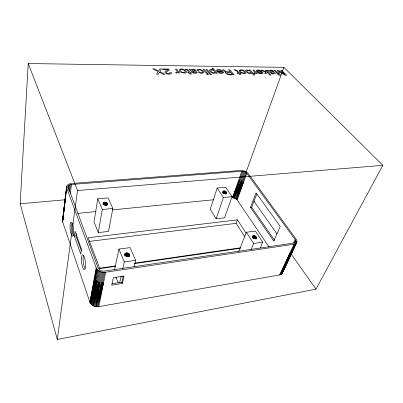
<?xml version="1.0" encoding="UTF-8"?>
<svg xmlns="http://www.w3.org/2000/svg" width="403" height="403" viewBox="0 0 403 403"><rect width="100%" height="100%" fill="white"/><g stroke="black" fill="none" stroke-linecap="round" stroke-linejoin="round"><path stroke-width="0.6" d="M256.646 237.891C252.53 230.712 250.107 241.634 256.646 237.891L256.177 239.019M291.052 252.913L281.309 274.287L291.994 252.258L282.07 273.491L296.865 242.294L296.749 240.072L248.253 173.607C246.495 171.441 243.583 170.368 240.833 170.484L71.689 183.471C69.447 183.572 66.309 184.881 66.606 187.586L62.52 221.524L89.919 302.24C91.229 305.706 95.395 307.227 98.851 306.623L280.221 274.826L282.07 273.491L292.331 251.84M20.15 203.762L28.22 63.543L283.878 67.351L382.85 165.326L315.972 289.142L57.281 339.457L20.15 203.762L65.236 199.757M282.488 271.934L282.307 273.012L292.699 250.852L285.445 265.829M226.748 192.639C222.088 196.941 221.705 186.826 226.748 192.639L226.34 193.828M63.049 217.419L62.767 219.877L63.064 219.368M66.656 186.493L62.52 221.524L65.367 197.062M63.437 214.325L63.216 216.179L65.447 196.518L62.495 220.96L62.576 220.411M63.583 213.096L64.253 207.55M64.399 206.316L64.697 203.847M64.848 202.618L65.069 200.77M65.215 199.535L65.513 197.067M65.664 195.838L65.885 193.989M66.037 192.755L66.258 190.906M66.404 189.672L66.853 185.974M62.656 222.088L66.606 187.586M67.931 188.06C67.669 185.954 69.502 184.458 71.487 184.458L241.835 171.25L243.689 171.436L245.498 172.202L246.787 173.335L295.127 239.543L295.747 241.11L295.107 242.949M68.047 187.899L68.263 186.131M68.303 189.032L68.737 185.501M68.772 190.614L69.472 184.992M69.548 191.506L70.409 184.634M70.303 193.808L71.487 184.458M62.52 221.524L65.538 198.17M63.246 216.22L63.483 214.391M63.644 213.172L63.881 211.343M64.117 209.515L64.279 208.296M57.281 339.457L77.532 190.538L28.22 63.543M74.389 236.077L75.074 231.181L81.507 249.225L80.751 254.137L74.389 236.077L76.031 235.886L76.379 233.438M98.77 281.979L93.325 305.842L97.047 281.153L91.813 304.87L98.196 270.373L96.171 267.723L66.752 188.136M101.672 282.558L96.025 306.663L99.712 282.266L94.181 306.204L100.71 271.743L98.196 270.373M97.803 198.815L93.99 221.801L98.267 232.612L108.493 231.413L112.84 208.487L108.17 197.878L97.803 198.815L102.302 209.535L98.267 232.612M102.926 204.558L103.239 202.754C104.815 201.162 108.664 202.704 107.334 205.187M103.244 204.291L103.561 202.477M103.566 204.694L103.994 202.271M103.974 205.157L104.503 202.15M104.523 205.147L105.062 202.125M105.097 205.192L105.631 202.19M105.641 205.369L106.18 202.346M106.13 205.606L106.674 202.583M106.644 205.298L107.077 202.885M107.047 205.046L107.369 203.233M107.314 204.815L107.536 203.606M96.171 267.723L89.919 302.24L94.64 278.695M96.503 268.443L90.227 302.955L95.083 279.385M96.957 269.128L90.65 303.64L95.642 280.03M97.526 269.778L91.179 304.285L96.297 280.624M92.529 305.393L98.962 270.902M93.325 305.842L99.803 271.365M95.088 306.481L101.667 272.03L100.71 271.743M96.025 306.663L102.654 272.226L105.631 272.237L294.084 244.183L295.867 243.533L296.865 242.294M103.657 272.327L96.972 306.748L102.654 282.553M104.654 272.332L97.919 306.733L103.616 282.453M98.851 306.623L105.631 272.237M114.533 269.929L118.915 249.094L130.053 247.623L135.63 260.308L134.023 267.013M124.708 254.903L124.98 253.683C126.587 251.679 130.92 253.583 129.413 256.248M124.769 255.789L125.313 253.336M125.086 256.142L125.766 253.074M119.656 282.79L121.157 276.04M122.799 268.675L124.3 261.925L118.915 249.094M125.63 255.955L126.31 252.908M126.089 256.535L126.91 252.857M126.708 256.57L127.529 252.918M127.303 256.766L128.129 253.089M122.316 283.495L124.008 276.045L113.349 277.687L111.767 285.183L122.316 283.495L121.807 282.236L123.232 275.929M127.978 256.424L128.673 253.361M128.431 256.776L129.126 253.709M128.9 256.575L129.459 254.122M129.232 256.409L129.655 254.57M129.695 255.023C129.116 257.734 123.746 256.333 124.98 253.683M245.498 172.202L235.941 198.78L241.468 180.594L234.203 198.029L239.594 180.111L232.41 197.873L235.11 198.341L237.166 199.923L269.048 247.054M243.588 182.176L236.642 199.319L242.319 181.033M217.197 188.025L210.23 209.238L216.139 218.829L224.567 217.842L232.042 196.674L225.72 187.254L217.197 188.025L223.413 197.525L216.139 218.829M222.647 192.473L223.05 191.284M222.758 192.891L223.363 191.103M222.98 193.314L223.766 191.002M223.423 193.359L224.229 190.982M223.937 193.354L224.723 191.042M224.411 193.561L225.222 191.183M224.879 193.772L225.69 191.395M225.287 194.039L226.098 191.667M225.816 193.757L226.426 191.974M226.239 193.495L226.647 192.307M107.556 203.978C106.896 206.165 102.14 205.036 103.239 202.754M232.41 197.873L241.835 171.25M233.282 197.868L242.737 171.265M234.203 198.029L243.689 171.436M235.11 198.341L244.631 171.759M246.067 172.277L283.878 67.351M236.642 199.319L246.233 172.741M237.166 199.923L246.787 173.335M244.898 236.934L236.108 223.343L237.412 219.842L88.186 237.75L99.783 268.665L115.323 266.408M250.459 207.414L256.051 192.866L280.211 226.39L273.758 241.11L250.459 207.414L251.653 207.278L274.65 240.42M251.653 207.278L256.817 193.908M238.793 251.477L246.334 232.274L255.331 231.09L262.756 242.148L260.308 247.946M252.152 237.145L252.61 236.012M252.248 237.488L252.933 235.79M252.444 237.901L253.351 235.654M252.928 237.876L253.845 235.614M253.235 238.48L254.374 235.669M253.764 238.652L254.913 235.826M254.273 238.888L255.426 236.062M254.958 238.631L255.885 236.37M255.326 238.994L256.253 236.732M251.084 249.694L253.643 243.452L246.334 232.274M255.814 238.818L256.51 237.12M256.182 238.647L256.646 237.513M289.797 253.28L280.221 274.826L294.749 244.037M290.457 253.134L280.805 274.594L295.349 243.82M293.53 242.944L295.127 239.543M294.24 243.17L295.57 240.334M279.576 274.982L294.084 244.183M294.946 242.813L295.747 241.11M281.309 274.287L295.867 243.533M284.065 268.605L282.75 271.375L284.1 268.605M285.636 265.275L286.165 264.166M289.052 258.066L290.628 254.741M293.263 249.17L293.797 248.036M295.943 243.503L297.016 241.236M281.732 273.919L296.996 241.785M295.646 241.815L294.633 242.828L293.792 243.069L104.503 271.048C102.09 271.355 99.244 270.398 98.206 268.04L68.082 186.836M111.898 283.808L121.807 282.236M99.209 268.267L115.379 265.92M134.662 263.124L240.41 247.79M134.597 263.602L240.299 248.238M124.3 261.925L135.63 260.308M253.643 243.452L262.756 242.148M89.436 241.377L236.108 223.343M77.724 213.373L95.884 211.555M112.165 209.923L213.62 199.752M102.302 209.535L112.84 208.487M223.413 197.525L232.042 196.674M77.532 190.538L382.85 165.326M101.667 272.03L102.654 272.226M253.754 200.981L276.906 233.785M291.011 253.774L315.972 289.142M237.412 219.842L246.006 232.999M115.868 277.057L118.18 282.906M76.031 235.886L81.401 251.009M73.628 235.71A7.027 1.713 84.3 0 1 71.855 229.806A7.027 1.713 84.3 0 1 72.066 222.93M84.902 268.333A7.466 1.904 83.4 0 1 83.502 255.557M186.377 71.905L186.221 72.57A3.194 1.411 14.3 0 1 184.947 73.094C173.804 72.333 181.582 64.853 186.377 71.905M255.018 72.475C255.164 73.588 252.681 72.54 254.303 73.699C255.341 74.142 255.734 72.354 256.263 73.653L257.25 73.658L253.905 70.067L252.872 70.057L255.018 72.475M215.126 72.177L214.925 72.661C213.298 73.19 211.172 72.187 210.683 70.525L210.739 70.318C212.23 69.321 214.557 70.596 215.126 72.177M209.489 70.031C209.777 72.58 213.822 74.308 215.847 72.782L216.26 73.281L217.338 73.286L213.026 68.122L211.923 68.107L213.489 69.986L211.132 69.427L209.489 70.031M168.011 69.633L167.975 69.991C160.933 71.749 167.698 75.552 171.204 73.799L171.406 72.978L171.084 72.364L169.864 72.354L170.006 73.326L168.781 73.603L167.245 73.321L166.222 72.59L166.278 71.905L169.134 70.424L168.902 69.039L162.359 68.958L162.792 69.573L168.011 69.633M275.214 73.296L275.042 73.648C271.531 75.2 269.562 71.472 267.134 70.213L268.272 70.218L269.219 70.711C270.423 69.568 273.718 70.238 273.904 71.971C267.829 71.82 273.753 74.726 273.929 72.731L274.866 72.742L275.214 73.296M63.064 217.408L62.767 219.877L63.085 217.439M261.839 72.621C261.325 74.011 258.978 72.923 258.192 72.167L261.577 72.202L261.839 72.621M245.77 70.414C246.077 72.862 250.006 74.57 252.001 73.175L253.673 74.993L254.691 74.998L250.102 70.021L249.145 70.011L249.563 70.47L246.666 69.9L245.77 70.414M226.834 72.752C227.488 74.923 230.833 73.971 232.4 74.223L230.889 72.485L226.834 72.752M196.07 72.218C192.906 73.386 190.674 71.311 196.286 70.993C195.833 69.059 192.523 68.717 191.113 69.8L190.161 69.276L188.861 69.261C191.198 70.837 193.42 74.938 197.208 72.782L197.037 71.971L195.969 71.961L196.07 72.218M239.14 70.323C239.372 72.822 242.702 73.774 244.878 73.623A3.033 1.274 16.8 0 0 245.931 73.124C245.704 70.414 241.271 68.918 239.14 70.323M202.583 72.127L202.316 72.565L201.505 72.706L199.233 71.88L198.125 71.865C199.49 73.18 202.528 74.087 203.853 72.439C203.278 69.88 199.888 68.893 197.566 69.472A2.609 1.133 15 0 0 197.017 70.051L197.198 70.696L198.306 70.706L198.357 70.057L199.732 69.86A1.567 0.68 15.1 0 1 200.936 70.233L202.125 71.185L202.583 72.127M262.973 72.968L262.902 73.255C260.988 74.56 258.111 73.26 256.686 71.679L261.159 71.724C260.479 70.888 257.618 69.648 257.336 71.215L256.328 71.205L256.318 70.379C258.59 69.361 262.061 70.58 262.973 72.968M222.305 72.233L221.836 72.807L220.688 72.847L218.451 71.759L222.083 71.794L222.305 72.233M240.319 70.545L240.787 71.759L241.815 72.595L244.238 73.089A1.683 0.705 16.8 0 0 244.833 72.696C244.389 70.948 241.966 69.795 240.319 70.545M272.821 71.507L270.554 72.046C268.423 70.53 272.363 70.097 272.821 71.507M177.275 71.704L176.751 72.268L175.612 72.318L176.121 73.008L177.134 72.963L177.884 72.288L178.383 72.958L179.506 72.968L176.65 69.135L175.476 69.12L177.275 71.704M223.479 72.59C221.852 74.484 218.255 72.998 216.9 71.25L221.695 71.301L219.267 70.072L217.877 70.213L217.66 70.772L216.577 70.762L216.683 69.91C218.995 68.883 222.758 69.986 223.479 72.59M251.301 72.676C245.195 74.661 246.228 66.278 251.301 72.676M180.514 69.855L180.408 70.062C180.594 71.865 182.72 72.736 184.347 72.535A1.773 0.781 14.3 0 0 185.088 72.122L185.073 71.628C184.337 70.011 182.136 69.125 180.514 69.855M159.341 72.192L158.238 74.238L156.616 74.228L158.157 71.618L152.752 68.842L154.43 68.863L158.636 71.084L159.85 68.928L161.462 68.948L159.835 71.638L165.023 74.293L163.336 74.278L159.341 72.192M195.032 70.656L192.281 71.225L191.727 70.213L193.727 69.784L195.032 70.656M225.745 72.384L225.609 72.973C227.463 75.663 231.443 74.51 234.118 74.822L229.71 69.774L228.521 69.759L230.395 71.91L226.148 71.674L223.856 69.704C220.763 68.903 224.874 72.041 226.098 72.182L225.745 72.384M267.174 72.243L266.02 73.739L264.716 73.729L265.758 72.404L261.199 70.157L262.494 70.172L266.081 71.981L266.494 71.532L265.219 70.203L266.192 70.213L270.887 75.109L269.909 75.099L267.174 72.243M234.793 69.795L234.45 69.83C235.82 70.585 237.438 71.129 238.249 72.988L237.231 72.978L237.679 73.487L238.697 73.497L239.609 74.525L240.692 74.535L239.775 73.507L240.636 73.512L240.188 73.008L239.327 72.998L236.833 70.268L234.793 69.795M185.622 69.195L185.244 69.235L185.627 69.739L186.952 70.041L188.861 72.53L187.758 72.52L188.161 73.044L189.269 73.054L190.09 74.132L191.274 74.142L190.443 73.064L191.38 73.074L190.972 72.55L190.04 72.54L187.773 69.694L185.622 69.195M207.333 73.2L206.18 73.19L203.162 69.452L204.306 69.467L207.333 73.2M207.903 73.905L206.754 73.895L207.338 74.62L208.492 74.626L207.903 73.905M211.318 74.651L210.19 74.641L205.988 69.487L207.107 69.502L211.318 74.651M280.362 75.18L278.8 75.17L274.045 70.308L275.083 70.323L279.072 74.409L277.365 70.349L278.443 70.364L284.795 74.454L280.72 70.389L281.752 70.404L286.568 75.23L285.002 75.215L278.629 71.099L280.362 75.18M81.426 258.404A7.476 1.889 83.4 0 0 84.262 269.592A7.476 1.889 83.4 0 0 84.726 258.489A7.476 1.889 83.4 0 0 81.426 258.404M70.067 225.524A7.032 1.698 84.3 0 0 72.475 236.188A7.032 1.698 84.3 0 0 73.049 225.861A7.032 1.698 84.3 0 0 70.067 225.524"/></g></svg>
